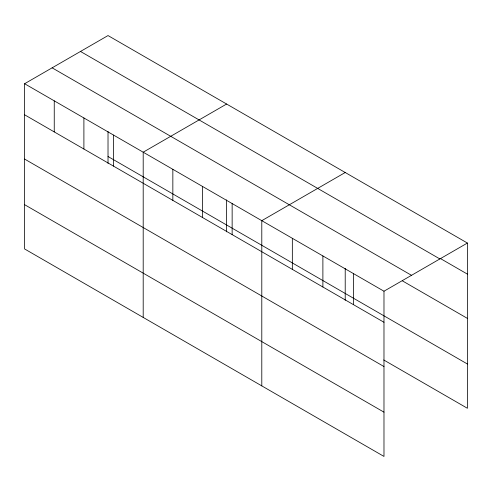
<?xml version="1.0" encoding="UTF-8"?>
<svg xmlns="http://www.w3.org/2000/svg" width="492" height="492" viewBox="0 0 492 492"><rect width="100%" height="100%" fill="white"/><g stroke="black" fill="none" stroke-linecap="round" stroke-linejoin="round"><path stroke-width="0.74" d="M24.6 83.726L383.981 291.215L383.981 456.435L24.6 248.952L24.6 83.726L108.019 35.565L467.4 243.048L467.4 408.274L383.729 359.966M226.615 104.033L143.197 152.194L143.197 317.42M345.212 172.507L261.793 220.668L261.793 385.888M383.981 291.215L467.4 243.048M440.174 258.398L467.4 274.118M80.491 51.457L439.873 258.946M52.127 67.834L411.509 275.317M402.321 280.815L467.4 318.386M108.019 156.517L467.4 364M24.6 114.79L383.981 322.278M24.6 159.064L383.981 366.552M24.6 204.678L383.981 412.161M353.434 273.577L353.434 304.64M345.212 268.368L345.212 300.329M322.887 255.938L322.887 287.002M292.34 238.3L292.34 269.37M232.144 203.547L232.144 234.616M226.615 199.9L226.615 231.855M202.495 186.431L202.495 217.495M172.846 169.316L172.846 200.379M113.547 135.079L113.547 166.142M108.019 131.425L108.019 163.387M83.898 117.963L83.898 149.027M54.249 100.842L54.249 131.911"/></g></svg>
